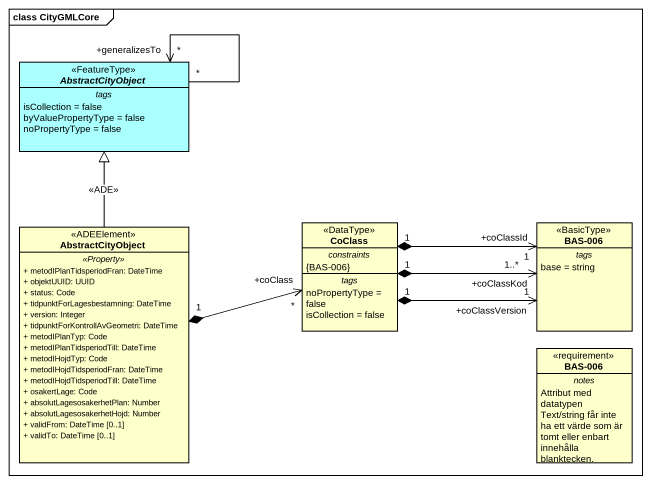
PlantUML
@startuml
mainframe class CityGMLCore
hide circle
hide empty members
skinparam classAttributeIconSize 0
abstract class AbstractCityObject <<FeatureType>> #AAFFFF {
  -- tags --
  isCollection = false
  byValuePropertyType = false
  noPropertyType = false
}
class "AbstractCityObject" as AbstractCityObject_2 <<ADEElement>> {
  .. <<Property>> ..
  + metodIPlanTidsperiodFran: DateTime
  + objektUUID: UUID
  + status: Code
  + tidpunktForLagesbestamning: DateTime
  + version: Integer
  + tidpunktForKontrollAvGeometri: DateTime
  + metodIPlanTyp: Code
  + metodIPlanTidsperiodTill: DateTime
  + metodIHojdTyp: Code
  + metodIHojdTidsperiodFran: DateTime
  + metodIHojdTidsperiodTill: DateTime
  + osakertLage: Code
  + absolutLagesosakerhetPlan: Number
  + absolutLagesosakerhetHojd: Number
  + validFrom: DateTime [0..1]
  + validTo: DateTime [0..1]
}
class CoClass <<DataType>> {
  -- constraints --
  {BAS-006}
  -- tags --
  noPropertyType = false
  isCollection = false
}
class "BAS-006" as BAS_006 <<BasicType>> {
  -- tags --
  base = string
}
class "BAS-006" as BAS_006_2 <<requirement>> {
  -- notes --
  Attribut med datatypen Text/string får inte ha ett värde som är tomt eller enbart innehålla blanktecken.
}
AbstractCityObject "*" --> "+generalizesTo\n*" AbstractCityObject
AbstractCityObject_2 -up-|> AbstractCityObject : <<ADE>>
CoClass "+coClass\n*" <-left-* "1" AbstractCityObject_2
BAS_006 "+coClassId\n1" <-left-* "1" CoClass
BAS_006 "+coClassKod\n1..*" <-left-* "1" CoClass
BAS_006 "+coClassVersion\n1" <-left-* "1" CoClass
@enduml
